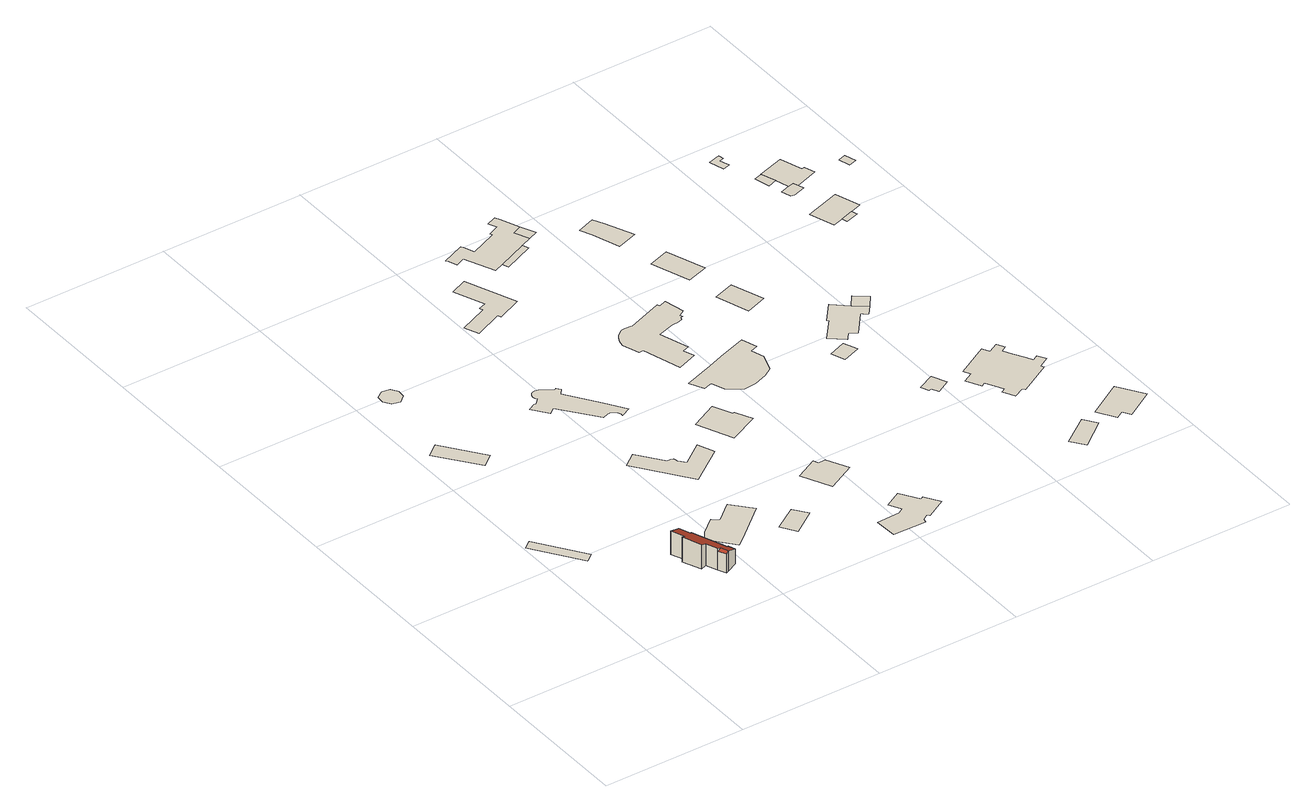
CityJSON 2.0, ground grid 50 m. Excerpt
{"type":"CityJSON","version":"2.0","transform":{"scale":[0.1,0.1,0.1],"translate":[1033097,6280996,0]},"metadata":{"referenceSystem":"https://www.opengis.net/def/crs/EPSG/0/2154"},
"CityObjects":{
"building1":{"type":"Building","attributes":{"altitude_sol":9.3,"altitude_sol_fixed":14.15,"code_commune_insee":"06004","code_departement_insee":"06","code_iris":"060040103","fictive_geom_cstr":false,"hauteur":5,"rf_force_lod11":false,"rf_h_ground":0.08,"rf_h_ground_":0.08,"rf_h_roof_50p":0,"rf_h_roof_70p":0,"rf_h_roof_max":0,"rf_h_roof_min":0,"rf_is_glass_roof_":false,"rf_nodata_frac_":1,"rf_nodata_r_":1.76,"rf_pc_select":"_HIGHEST_YET_INSUFFICIENT_COVERAGE","rf_pc_year":0,"rf_pt_density_":0,"rf_reconstruction_time":0,"rf_rmse_lod12":0,"rf_rmse_lod13":0,"rf_rmse_lod22":0,"rf_roof_n_planes":0,"rf_roof_type":"no points","rf_status":"reconstruction_succeeded","rf_volume_lod12":0,"rf_volume_lod13":0,"rf_volume_lod22":0,"s_geom_cstr":67},"geometry":[{"type":"MultiSurface","lod":"0","boundaries":[[[0,1,2,3]]]}]},
"building2":{"type":"Building","attributes":{"altitude_sol":14.3,"altitude_sol_fixed":18.24,"code_commune_insee":"06004","code_departement_insee":"06","code_iris":"060040103","fictive_geom_cstr":false,"hauteur":6.6,"rf_force_lod11":false,"rf_h_ground":15.66,"rf_h_ground_":15.66,"rf_h_roof_50p":22.45,"rf_h_roof_70p":22.63,"rf_h_roof_max":22.96,"rf_h_roof_min":21.12,"rf_is_glass_roof_":false,"rf_nodata_frac_":0.87,"rf_nodata_r_":3.38,"rf_pc_select":"_HIGHEST_YET_INSUFFICIENT_COVERAGE","rf_pc_year":2023,"rf_pt_density_":23.13,"rf_reconstruction_time":12,"rf_rmse_lod12":0.555,"rf_rmse_lod13":0.555,"rf_rmse_lod22":0.0783,"rf_roof_n_planes":2,"rf_roof_type":"slanted","rf_status":"reconstruction_succeeded","rf_volume_lod12":737.89,"rf_volume_lod13":737.89,"rf_volume_lod22":770.8,"s_geom_cstr":106},"children":["building2-1"]},
"building2-1":{"type":"BuildingPart","parents":["building2"],"geometry":[{"type":"Solid","lod":"2.2","boundaries":[[[[4,5,6,7,8,9,10,11,12,13,14,15,16,17]],[[18,11,10,19]],[[20,12,11,18]],[[21,13,12,20]],[[22,9,8,23]],[[24,5,4,25]],[[26,6,5,24]],[[27,17,16,28]],[[19,10,9,22,29]],[[29,22,30]],[[31,15,14,32]],[[28,16,15,31]],[[32,14,13,21]],[[33,7,6,26]],[[23,8,7,33]],[[25,4,17,27]],[[23,33,30,22]],[[25,27,28,31,32,21,20,18,19,29,30,33,26,24]]]],"semantics":{"surfaces":[{"type":"GroundSurface"},{"type":"WallSurface","on_footprint_edge":true},{"type":"WallSurface","on_footprint_edge":false},{"type":"RoofSurface","rf_azimuth":250.33,"rf_h_roof_50p":22.77,"rf_h_roof_70p":22.94,"rf_h_roof_max":23.05,"rf_h_roof_min":22.42,"rf_slope":23.62},{"type":"RoofSurface","rf_azimuth":70.75,"rf_h_roof_50p":22.87,"rf_h_roof_70p":23.4,"rf_h_roof_max":24.67,"rf_h_roof_min":21.16,"rf_slope":22.71}],"values":[[0,1,1,1,1,1,1,1,1,2,1,1,1,1,1,1,3,4]]}}]},
"building3":{"type":"Building","attributes":{"altitude_sol":7.6,"altitude_sol_fixed":11.74,"code_commune_insee":"06004","code_departement_insee":"06","code_iris":"060040103","fictive_geom_cstr":false,"hauteur":2.3,"rf_force_lod11":false,"rf_h_ground":0.08,"rf_h_ground_":0.08,"rf_h_roof_50p":0,"rf_h_roof_70p":0,"rf_h_roof_max":0,"rf_h_roof_min":0,"rf_is_glass_roof_":false,"rf_nodata_frac_":1,"rf_nodata_r_":2.79,"rf_pc_select":"_HIGHEST_YET_INSUFFICIENT_COVERAGE","rf_pc_year":0,"rf_pt_density_":0,"rf_reconstruction_time":0,"rf_rmse_lod12":0,"rf_rmse_lod13":0,"rf_rmse_lod22":0,"rf_roof_n_planes":0,"rf_roof_type":"no points","rf_status":"reconstruction_succeeded","rf_volume_lod12":0,"rf_volume_lod13":0,"rf_volume_lod22":0,"s_geom_cstr":94},"geometry":[{"type":"MultiSurface","lod":"0","boundaries":[[[34,35,36,37]]]}]},
"building4":{"type":"Building","attributes":{"altitude_sol":6.7,"altitude_sol_fixed":10.78,"code_commune_insee":"06004","code_departement_insee":"06","code_iris":"060040103","fictive_geom_cstr":false,"hauteur":3.1,"rf_force_lod11":false,"rf_h_ground":0.08,"rf_h_ground_":0.08,"rf_h_roof_50p":0,"rf_h_roof_70p":0,"rf_h_roof_max":0,"rf_h_roof_min":0,"rf_is_glass_roof_":false,"rf_nodata_frac_":1,"rf_nodata_r_":3.38,"rf_pc_select":"_HIGHEST_YET_INSUFFICIENT_COVERAGE","rf_pc_year":0,"rf_pt_density_":0,"rf_reconstruction_time":0,"rf_rmse_lod12":0,"rf_rmse_lod13":0,"rf_rmse_lod22":0,"rf_roof_n_planes":0,"rf_roof_type":"no points","rf_status":"reconstruction_succeeded","rf_volume_lod12":0,"rf_volume_lod13":0,"rf_volume_lod22":0,"s_geom_cstr":39},"geometry":[{"type":"MultiSurface","lod":"0","boundaries":[[[38,39,40,41,42,43,44,45]]]}]},
"building5":{"type":"Building","attributes":{"altitude_sol":16.8,"altitude_sol_fixed":17.49,"code_commune_insee":"06004","code_departement_insee":"06","code_iris":"060040103","fictive_geom_cstr":false,"hauteur":4.4,"rf_force_lod11":false,"rf_h_ground":0.08,"rf_h_ground_":0.08,"rf_h_roof_50p":0,"rf_h_roof_70p":0,"rf_h_roof_max":0,"rf_h_roof_min":0,"rf_is_glass_roof_":false,"rf_nodata_frac_":1,"rf_nodata_r_":5.84,"rf_pc_select":"_HIGHEST_YET_INSUFFICIENT_COVERAGE","rf_pc_year":0,"rf_pt_density_":0,"rf_reconstruction_time":0,"rf_rmse_lod12":0,"rf_rmse_lod13":0,"rf_rmse_lod22":0,"rf_roof_n_planes":0,"rf_roof_type":"no points","rf_status":"reconstruction_succeeded","rf_volume_lod12":0,"rf_volume_lod13":0,"rf_volume_lod22":0,"s_geom_cstr":197},"geometry":[{"type":"MultiSurface","lod":"0","boundaries":[[[46,47,48,49,50,51,52,53,54]]]}]},
"building6":{"type":"Building","attributes":{"altitude_sol":19,"altitude_sol_fixed":19.48,"code_commune_insee":"06004","code_departement_insee":"06","code_iris":"060040103","fictive_geom_cstr":false,"hauteur":5,"rf_force_lod11":false,"rf_h_ground":0.08,"rf_h_ground_":0.08,"rf_h_roof_50p":0,"rf_h_roof_70p":0,"rf_h_roof_max":0,"rf_h_roof_min":0,"rf_is_glass_roof_":false,"rf_nodata_frac_":1,"rf_nodata_r_":3,"rf_pc_select":"_HIGHEST_YET_INSUFFICIENT_COVERAGE","rf_pc_year":0,"rf_pt_density_":0,"rf_reconstruction_time":0,"rf_rmse_lod12":0,"rf_rmse_lod13":0,"rf_rmse_lod22":0,"rf_roof_n_planes":0,"rf_roof_type":"no points","rf_status":"reconstruction_succeeded","rf_volume_lod12":0,"rf_volume_lod13":0,"rf_volume_lod22":0,"s_geom_cstr":58},"geometry":[{"type":"MultiSurface","lod":"0","boundaries":[[[55,56,57,58]]]}]},
"building7":{"type":"Building","attributes":{"altitude_sol":13.1,"altitude_sol_fixed":16.05,"code_commune_insee":"06004","code_departement_insee":"06","code_iris":"060040103","fictive_geom_cstr":false,"hauteur":5.1,"rf_force_lod11":false,"rf_h_ground":0.08,"rf_h_ground_":0.08,"rf_h_roof_50p":0,"rf_h_roof_70p":0,"rf_h_roof_max":0,"rf_h_roof_min":0,"rf_is_glass_roof_":false,"rf_nodata_frac_":1,"rf_nodata_r_":3.93,"rf_pc_select":"_HIGHEST_YET_INSUFFICIENT_COVERAGE","rf_pc_year":0,"rf_pt_density_":0,"rf_reconstruction_time":0,"rf_rmse_lod12":0,"rf_rmse_lod13":0,"rf_rmse_lod22":0,"rf_roof_n_planes":0,"rf_roof_type":"no points","rf_status":"reconstruction_succeeded","rf_volume_lod12":0,"rf_volume_lod13":0,"rf_volume_lod22":0,"s_geom_cstr":201},"geometry":[{"type":"MultiSurface","lod":"0","boundaries":[[[59,60,61,62,63,64,65,66,67,68,69]]]}]},
"building8":{"type":"Building","attributes":{"altitude_sol":9.2,"altitude_sol_fixed":14.7,"code_commune_insee":"06004","code_departement_insee":"06","code_iris":"060040103","fictive_geom_cstr":false,"hauteur":5.7,"rf_force_lod11":false,"rf_h_ground":0.08,"rf_h_ground_":0.08,"rf_h_roof_50p":0,"rf_h_roof_70p":0,"rf_h_roof_max":0,"rf_h_roof_min":0,"rf_is_glass_roof_":false,"rf_nodata_frac_":1,"rf_nodata_r_":4.22,"rf_pc_select":"_HIGHEST_YET_INSUFFICIENT_COVERAGE","rf_pc_year":0,"rf_pt_density_":0,"rf_reconstruction_time":0,"rf_rmse_lod12":0,"rf_rmse_lod13":0,"rf_rmse_lod22":0,"rf_roof_n_planes":0,"rf_roof_type":"no points","rf_status":"reconstruction_succeeded","rf_volume_lod12":0,"rf_volume_lod13":0,"rf_volume_lod22":0,"s_geom_cstr":213},"geometry":[{"type":"MultiSurface","lod":"0","boundaries":[[[70,71,72,73,74,75,76,77,78,79,80,81,82,83,84,85,86,87,88,89,90,91,92,93,94,95,96,97,98,99,100,101]]]}]},
"building9":{"type":"Building","attributes":{"altitude_sol":23.9,"altitude_sol_fixed":22.27,"code_commune_insee":"06004","code_departement_insee":"06","code_iris":"060040103","fictive_geom_cstr":false,"hauteur":9,"rf_force_lod11":false,"rf_h_ground":29.09,"rf_h_ground_":29.09,"rf_h_roof_50p":0,"rf_h_roof_70p":0,"rf_h_roof_max":0,"rf_h_roof_min":0,"rf_is_glass_roof_":false,"rf_nodata_frac_":1,"rf_nodata_r_":4.62,"rf_pc_select":"_HIGHEST_YET_INSUFFICIENT_COVERAGE","rf_pc_year":0,"rf_pt_density_":0,"rf_reconstruction_time":0,"rf_rmse_lod12":0,"rf_rmse_lod13":0,"rf_rmse_lod22":0,"rf_roof_n_planes":0,"rf_roof_type":"no points","rf_status":"reconstruction_succeeded","rf_volume_lod12":0,"rf_volume_lod13":0,"rf_volume_lod22":0,"s_geom_cstr":202},"geometry":[{"type":"MultiSurface","lod":"0","boundaries":[[[102,103,104,105,106,107,108,109,110,111,112,113,114]]]}]},
"building10":{"type":"Building","attributes":{"altitude_sol":20.1,"altitude_sol_fixed":18.15,"code_commune_insee":"06004","code_departement_insee":"06","code_iris":"060040103","fictive_geom_cstr":false,"hauteur":6.8,"rf_force_lod11":false,"rf_h_ground":0.08,"rf_h_ground_":0.08,"rf_h_roof_50p":0,"rf_h_roof_70p":0,"rf_h_roof_max":0,"rf_h_roof_min":0,"rf_is_glass_roof_":false,"rf_nodata_frac_":1,"rf_nodata_r_":5.24,"rf_pc_select":"_HIGHEST_YET_INSUFFICIENT_COVERAGE","rf_pc_year":0,"rf_pt_density_":0,"rf_reconstruction_time":0,"rf_rmse_lod12":0,"rf_rmse_lod13":0,"rf_rmse_lod22":0,"rf_roof_n_planes":0,"rf_roof_type":"no points","rf_status":"reconstruction_succeeded","rf_volume_lod12":0,"rf_volume_lod13":0,"rf_volume_lod22":0,"s_geom_cstr":117},"geometry":[{"type":"MultiSurface","lod":"0","boundaries":[[[115,116,117,118,119,120]]]}]},
"building11":{"type":"Building","attributes":{"altitude_sol":14.5,"altitude_sol_fixed":16.72,"code_commune_insee":"06004","code_departement_insee":"06","code_iris":"060040103","fictive_geom_cstr":false,"hauteur":7.5,"rf_force_lod11":false,"rf_h_ground":0.08,"rf_h_ground_":0.08,"rf_h_roof_50p":0,"rf_h_roof_70p":0,"rf_h_roof_max":0,"rf_h_roof_min":0,"rf_is_glass_roof_":false,"rf_nodata_frac_":1,"rf_nodata_r_":5.4,"rf_pc_select":"_HIGHEST_YET_INSUFFICIENT_COVERAGE","rf_pc_year":0,"rf_pt_density_":0,"rf_reconstruction_time":0,"rf_rmse_lod12":0,"rf_rmse_lod13":0,"rf_rmse_lod22":0,"rf_roof_n_planes":0,"rf_roof_type":"no points","rf_status":"reconstruction_succeeded","rf_volume_lod12":0,"rf_volume_lod13":0,"rf_volume_lod22":0,"s_geom_cstr":149},"geometry":[{"type":"MultiSurface","lod":"0","boundaries":[[[121,122,123,124,125,126]]]}]},
"building12":{"type":"Building","attributes":{"altitude_sol":8.4,"altitude_sol_fixed":11.59,"code_commune_insee":"06004","code_departement_insee":"06","code_iris":"060040103","fictive_geom_cstr":false,"hauteur":3.8,"rf_force_lod11":false,"rf_h_ground":0.08,"rf_h_ground_":0.08,"rf_h_roof_50p":0,"rf_h_roof_70p":0,"rf_h_roof_max":0,"rf_h_roof_min":0,"rf_is_glass_roof_":false,"rf_nodata_frac_":1,"rf_nodata_r_":4.04,"rf_pc_select":"_HIGHEST_YET_INSUFFICIENT_COVERAGE","rf_pc_year":0,"rf_pt_density_":0,"rf_reconstruction_time":0,"rf_rmse_lod12":0,"rf_rmse_lod13":0,"rf_rmse_lod22":0,"rf_roof_n_planes":0,"rf_roof_type":"no points","rf_status":"reconstruction_succeeded","rf_volume_lod12":0,"rf_volume_lod13":0,"rf_volume_lod22":0,"s_geom_cstr":194},"geometry":[{"type":"MultiSurface","lod":"0","boundaries":[[[127,128,129,130,131,132,133,134,135,136]]]}]},
"building13":{"type":"Building","attributes":{"altitude_sol":13.4,"altitude_sol_fixed":16.86,"code_commune_insee":"06004","code_departement_insee":"06","code_iris":"060040103","fictive_geom_cstr":false,"hauteur":6.8,"rf_force_lod11":false,"rf_h_ground":0.08,"rf_h_ground_":0.08,"rf_h_roof_50p":0,"rf_h_roof_70p":0,"rf_h_roof_max":0,"rf_h_roof_min":0,"rf_is_glass_roof_":false,"rf_nodata_frac_":1,"rf_nodata_r_":8.15,"rf_pc_select":"_HIGHEST_YET_INSUFFICIENT_COVERAGE","rf_pc_year":0,"rf_pt_density_":0,"rf_reconstruction_time":0,"rf_rmse_lod12":0,"rf_rmse_lod13":0,"rf_rmse_lod22":0,"rf_roof_n_planes":0,"rf_roof_type":"no points","rf_status":"reconstruction_succeeded","rf_volume_lod12":0,"rf_volume_lod13":0,"rf_volume_lod22":0,"s_geom_cstr":323},"geometry":[{"type":"MultiSurface","lod":"0","boundaries":[[[137,138,139,140,141,142,143,144,145,146,147,148,149,150]]]}]},
"building14":{"type":"Building","attributes":{"altitude_sol":10.9,"altitude_sol_fixed":14.31,"code_commune_insee":"06004","code_departement_insee":"06","code_iris":"060040103","fictive_geom_cstr":false,"hauteur":5.4,"rf_force_lod11":false,"rf_h_ground":0.08,"rf_h_ground_":0.08,"rf_h_roof_50p":0,"rf_h_roof_70p":0,"rf_h_roof_max":0,"rf_h_roof_min":0,"rf_is_glass_roof_":false,"rf_nodata_frac_":1,"rf_nodata_r_":6.19,"rf_pc_select":"_HIGHEST_YET_INSUFFICIENT_COVERAGE","rf_pc_year":0,"rf_pt_density_":0,"rf_reconstruction_time":0,"rf_rmse_lod12":0,"rf_rmse_lod13":0,"rf_rmse_lod22":0,"rf_roof_n_planes":0,"rf_roof_type":"no points","rf_status":"reconstruction_succeeded","rf_volume_lod12":0,"rf_volume_lod13":0,"rf_volume_lod22":0,"s_geom_cstr":365},"geometry":[{"type":"MultiSurface","lod":"0","boundaries":[[[151,152,153,154,155,156,157,158,159,160,161,162,163,164,165,166,167,168,169,170,171,172,173,174,175,176,177,178,179]]]}]},
"building15":{"type":"Building","attributes":{"altitude_sol":8.5,"altitude_sol_fixed":10.66,"code_commune_insee":"06004","code_departement_insee":"06","code_iris":"060040103","fictive_geom_cstr":false,"hauteur":3.8,"rf_force_lod11":false,"rf_h_ground":0.08,"rf_h_ground_":0.08,"rf_h_roof_50p":0,"rf_h_roof_70p":0,"rf_h_roof_max":0,"rf_h_roof_min":0,"rf_is_glass_roof_":false,"rf_nodata_frac_":1,"rf_nodata_r_":5.24,"rf_pc_select":"_HIGHEST_YET_INSUFFICIENT_COVERAGE","rf_pc_year":0,"rf_pt_density_":0,"rf_reconstruction_time":0,"rf_rmse_lod12":0,"rf_rmse_lod13":0,"rf_rmse_lod22":0,"rf_roof_n_planes":0,"rf_roof_type":"no points","rf_status":"reconstruction_succeeded","rf_volume_lod12":0,"rf_volume_lod13":0,"rf_volume_lod22":0,"s_geom_cstr":271},"geometry":[{"type":"MultiSurface","lod":"0","boundaries":[[[180,181,182,183,184,185,186,187,188,189,190,191,192,193,194,195,196,197,198,199]]]}]},
"building16":{"type":"Building","attributes":{"altitude_sol":8.5,"altitude_sol_fixed":10.66,"code_commune_insee":"06004","code_departement_insee":"06","code_iris":"060040103","fictive_geom_cstr":false,"hauteur":3.6,"rf_force_lod11":false,"rf_h_ground":0.08,"rf_h_ground_":0.08,"rf_h_roof_50p":0,"rf_h_roof_70p":0,"rf_h_roof_max":0,"rf_h_roof_min":0,"rf_is_glass_roof_":false,"rf_nodata_frac_":1,"rf_nodata_r_":1.16,"rf_pc_select":"_HIGHEST_YET_INSUFFICIENT_COVERAGE","rf_pc_year":0,"rf_pt_density_":0,"rf_reconstruction_time":0,"rf_rmse_lod12":0,"rf_rmse_lod13":0,"rf_rmse_lod22":0,"rf_roof_n_planes":0,"rf_roof_type":"no points","rf_status":"reconstruction_succeeded","rf_volume_lod12":0,"rf_volume_lod13":0,"rf_volume_lod22":0,"s_geom_cstr":26},"geometry":[{"type":"MultiSurface","lod":"0","boundaries":[[[187,186,200,201]]]}]},
"building17":{"type":"Building","attributes":{"altitude_sol":8.5,"altitude_sol_fixed":11.29,"code_commune_insee":"06004","code_departement_insee":"06","code_iris":"060040103","fictive_geom_cstr":false,"hauteur":3.4,"rf_force_lod11":false,"rf_h_ground":0.08,"rf_h_ground_":0.08,"rf_h_roof_50p":0,"rf_h_roof_70p":0,"rf_h_roof_max":0,"rf_h_roof_min":0,"rf_is_glass_roof_":false,"rf_nodata_frac_":1,"rf_nodata_r_":1.85,"rf_pc_select":"_HIGHEST_YET_INSUFFICIENT_COVERAGE","rf_pc_year":0,"rf_pt_density_":0,"rf_reconstruction_time":0,"rf_rmse_lod12":0,"rf_rmse_lod13":0,"rf_rmse_lod22":0,"rf_roof_n_planes":0,"rf_roof_type":"no points","rf_status":"reconstruction_succeeded","rf_volume_lod12":0,"rf_volume_lod13":0,"rf_volume_lod22":0,"s_geom_cstr":18},"geometry":[{"type":"MultiSurface","lod":"0","boundaries":[[[188,202,190,189]]]}]},
"building18":{"type":"Building","attributes":{"altitude_sol":17.5,"altitude_sol_fixed":18.98,"code_commune_insee":"06004","code_departement_insee":"06","code_iris":"060040103","fictive_geom_cstr":false,"hauteur":5,"rf_force_lod11":false,"rf_h_ground":0.08,"rf_h_ground_":0.08,"rf_h_roof_50p":0,"rf_h_roof_70p":0,"rf_h_roof_max":0,"rf_h_roof_min":0,"rf_is_glass_roof_":false,"rf_nodata_frac_":1,"rf_nodata_r_":2.59,"rf_pc_select":"_HIGHEST_YET_INSUFFICIENT_COVERAGE","rf_pc_year":0,"rf_pt_density_":0,"rf_reconstruction_time":0,"rf_rmse_lod12":0,"rf_rmse_lod13":0,"rf_rmse_lod22":0,"rf_roof_n_planes":0,"rf_roof_type":"no points","rf_status":"reconstruction_succeeded","rf_volume_lod12":0,"rf_volume_lod13":0,"rf_volume_lod22":0,"s_geom_cstr":34},"geometry":[{"type":"MultiSurface","lod":"0","boundaries":[[[203,204,205,206,207]]]}]},
"building19":{"type":"Building","attributes":{"altitude_sol":12.4,"altitude_sol_fixed":15.27,"code_commune_insee":"06004","code_departement_insee":"06","code_iris":"060040103","fictive_geom_cstr":false,"hauteur":5.7,"rf_force_lod11":false,"rf_h_ground":0.08,"rf_h_ground_":0.08,"rf_h_roof_50p":0,"rf_h_roof_70p":0,"rf_h_roof_max":0,"rf_h_roof_min":0,"rf_is_glass_roof_":false,"rf_nodata_frac_":1,"rf_nodata_r_":3.88,"rf_pc_select":"_HIGHEST_YET_INSUFFICIENT_COVERAGE","rf_pc_year":0,"rf_pt_density_":0,"rf_reconstruction_time":0,"rf_rmse_lod12":0,"rf_rmse_lod13":0,"rf_rmse_lod22":0,"rf_roof_n_planes":0,"rf_roof_type":"no points","rf_status":"reconstruction_succeeded","rf_volume_lod12":0,"rf_volume_lod13":0,"rf_volume_lod22":0,"s_geom_cstr":93},"geometry":[{"type":"MultiSurface","lod":"0","boundaries":[[[208,209,210,211]]]}]},
"building20":{"type":"Building","attributes":{"altitude_sol":23,"altitude_sol_fixed":23.13,"code_commune_insee":"06004","code_departement_insee":"06","code_iris":"060040103","fictive_geom_cstr":false,"hauteur":5,"rf_force_lod11":false,"rf_h_ground":0.08,"rf_h_ground_":0.08,"rf_h_roof_50p":0,"rf_h_roof_70p":0,"rf_h_roof_max":0,"rf_h_roof_min":0,"rf_is_glass_roof_":false,"rf_nodata_frac_":1,"rf_nodata_r_":2.77,"rf_pc_select":"_HIGHEST_YET_INSUFFICIENT_COVERAGE","rf_pc_year":0,"rf_pt_density_":0,"rf_reconstruction_time":0,"rf_rmse_lod12":0,"rf_rmse_lod13":0,"rf_rmse_lod22":0,"rf_roof_n_planes":0,"rf_roof_type":"no points","rf_status":"reconstruction_succeeded","rf_volume_lod12":0,"rf_volume_lod13":0,"rf_volume_lod22":0,"s_geom_cstr":34},"geometry":[{"type":"MultiSurface","lod":"0","boundaries":[[[212,213,214,215,216,217]]]}]},
"building21":{"type":"Building","attributes":{"altitude_sol":10.6,"altitude_sol_fixed":15.27,"code_commune_insee":"06004","code_departement_insee":"06","code_iris":"060040103","fictive_geom_cstr":false,"hauteur":7.2,"rf_force_lod11":false,"rf_h_ground":0.08,"rf_h_ground_":0.08,"rf_h_roof_50p":0,"rf_h_roof_70p":0,"rf_h_roof_max":0,"rf_h_roof_min":0,"rf_is_glass_roof_":false,"rf_nodata_frac_":1,"rf_nodata_r_":3.9,"rf_pc_select":"_HIGHEST_YET_INSUFFICIENT_COVERAGE","rf_pc_year":0,"rf_pt_density_":0,"rf_reconstruction_time":0,"rf_rmse_lod12":0,"rf_rmse_lod13":0,"rf_rmse_lod22":0,"rf_roof_n_planes":0,"rf_roof_type":"no points","rf_status":"reconstruction_succeeded","rf_volume_lod12":0,"rf_volume_lod13":0,"rf_volume_lod22":0,"s_geom_cstr":110},"geometry":[{"type":"MultiSurface","lod":"0","boundaries":[[[218,219,220,221]]]}]},
"building22":{"type":"Building","attributes":{"altitude_sol":9.9,"altitude_sol_fixed":13.06,"code_commune_insee":"06004","code_departement_insee":"06","code_iris":"060040103","fictive_geom_cstr":false,"hauteur":7,"rf_force_lod11":false,"rf_h_ground":0.08,"rf_h_ground_":0.08,"rf_h_roof_50p":0,"rf_h_roof_70p":0,"rf_h_roof_max":0,"rf_h_roof_min":0,"rf_is_glass_roof_":false,"rf_nodata_frac_":1,"rf_nodata_r_":3.64,"rf_pc_select":"_HIGHEST_YET_INSUFFICIENT_COVERAGE","rf_pc_year":0,"rf_pt_density_":0,"rf_reconstruction_time":0,"rf_rmse_lod12":0,"rf_rmse_lod13":0,"rf_rmse_lod22":0,"rf_roof_n_planes":0,"rf_roof_type":"no points","rf_status":"reconstruction_succeeded","rf_volume_lod12":0,"rf_volume_lod13":0,"rf_volume_lod22":0,"s_geom_cstr":103},"geometry":[{"type":"MultiSurface","lod":"0","boundaries":[[[222,223,224,225,226,227]]]}]},
"building23":{"type":"Building","attributes":{"altitude_sol":30.5,"altitude_sol_fixed":28.79,"code_commune_insee":"06004","code_departement_insee":"06","code_iris":"060040103","fictive_geom_cstr":false,"hauteur":5.6,"rf_force_lod11":false,"rf_h_ground":0.08,"rf_h_ground_":0.08,"rf_h_roof_50p":0,"rf_h_roof_70p":0,"rf_h_roof_max":0,"rf_h_roof_min":0,"rf_is_glass_roof_":false,"rf_nodata_frac_":1,"rf_nodata_r_":2.85,"rf_pc_select":"_HIGHEST_YET_INSUFFICIENT_COVERAGE","rf_pc_year":0,"rf_pt_density_":0,"rf_reconstruction_time":0,"rf_rmse_lod12":0,"rf_rmse_lod13":0,"rf_rmse_lod22":0,"rf_roof_n_planes":0,"rf_roof_type":"no points","rf_status":"reconstruction_succeeded","rf_volume_lod12":0,"rf_volume_lod13":0,"rf_volume_lod22":0,"s_geom_cstr":67},"geometry":[{"type":"MultiSurface","lod":"0","boundaries":[[[228,229,230,231]]]}]},
"building24":{"type":"Building","attributes":{"altitude_sol":16.5,"altitude_sol_fixed":18.19,"code_commune_insee":"06004","code_departement_insee":"06","code_iris":"060040103","fictive_geom_cstr":false,"hauteur":3.7,"rf_force_lod11":false,"rf_h_ground":0.08,"rf_h_ground_":0.08,"rf_h_roof_50p":0,"rf_h_roof_70p":0,"rf_h_roof_max":0,"rf_h_roof_min":0,"rf_is_glass_roof_":false,"rf_nodata_frac_":1,"rf_nodata_r_":4.88,"rf_pc_select":"_HIGHEST_YET_INSUFFICIENT_COVERAGE","rf_pc_year":0,"rf_pt_density_":0,"rf_reconstruction_time":0,"rf_rmse_lod12":0,"rf_rmse_lod13":0,"rf_rmse_lod22":0,"rf_roof_n_planes":0,"rf_roof_type":"no points","rf_status":"reconstruction_succeeded","rf_volume_lod12":0,"rf_volume_lod13":0,"rf_volume_lod22":0,"s_geom_cstr":163},"geometry":[{"type":"MultiSurface","lod":"0","boundaries":[[[232,233,234,235,236,237,238,239,240,241,242,243,244,245]]]}]},
"building25":{"type":"Building","attributes":{"altitude_sol":24.1,"altitude_sol_fixed":25.86,"code_commune_insee":"06004","code_departement_insee":"06","code_iris":"060040103","fictive_geom_cstr":false,"hauteur":20.5,"rf_force_lod11":false,"rf_h_ground":0.08,"rf_h_ground_":0.08,"rf_h_roof_50p":0,"rf_h_roof_70p":0,"rf_h_roof_max":0,"rf_h_roof_min":0,"rf_is_glass_roof_":false,"rf_nodata_frac_":1,"rf_nodata_r_":8.6,"rf_pc_select":"_HIGHEST_YET_INSUFFICIENT_COVERAGE","rf_pc_year":0,"rf_pt_density_":0,"rf_reconstruction_time":0,"rf_rmse_lod12":0,"rf_rmse_lod13":0,"rf_rmse_lod22":0,"rf_roof_n_planes":0,"rf_roof_type":"no points","rf_status":"reconstruction_succeeded","rf_volume_lod12":0,"rf_volume_lod13":0,"rf_volume_lod22":0,"s_geom_cstr":373},"geometry":[{"type":"MultiSurface","lod":"0","boundaries":[[[246,247,248,249,250,251,252,253,254,255,256,257,258,259,260,261,262,263,264,265,266,267,268,269]]]}]},
"building26":{"type":"Building","attributes":{"altitude_sol":16.5,"altitude_sol_fixed":18.19,"code_commune_insee":"06004","code_departement_insee":"06","code_iris":"060040103","fictive_geom_cstr":false,"hauteur":0.9,"rf_force_lod11":false,"rf_h_ground":0.08,"rf_h_ground_":0.08,"rf_h_roof_50p":0,"rf_h_roof_70p":0,"rf_h_roof_max":0,"rf_h_roof_min":0,"rf_is_glass_roof_":false,"rf_nodata_frac_":1,"rf_nodata_r_":2.51,"rf_pc_select":"_HIGHEST_YET_INSUFFICIENT_COVERAGE","rf_pc_year":0,"rf_pt_density_":0,"rf_reconstruction_time":0,"rf_rmse_lod12":0,"rf_rmse_lod13":0,"rf_rmse_lod22":0,"rf_roof_n_planes":0,"rf_roof_type":"no points","rf_status":"reconstruction_succeeded","rf_volume_lod12":0,"rf_volume_lod13":0,"rf_volume_lod22":0,"s_geom_cstr":28},"geometry":[{"type":"MultiSurface","lod":"0","boundaries":[[[232,270,271,272,233]]]}]},
"building27":{"type":"Building","attributes":{"altitude_sol":29.7,"altitude_sol_fixed":28.79,"code_commune_insee":"06004","code_departement_insee":"06","code_iris":"060040103","fictive_geom_cstr":false,"hauteur":7,"rf_force_lod11":false,"rf_h_ground":0.08,"rf_h_ground_":0.08,"rf_h_roof_50p":0,"rf_h_roof_70p":0,"rf_h_roof_max":0,"rf_h_roof_min":0,"rf_is_glass_roof_":false,"rf_nodata_frac_":1,"rf_nodata_r_":5.26,"rf_pc_select":"_HIGHEST_YET_INSUFFICIENT_COVERAGE","rf_pc_year":0,"rf_pt_density_":0,"rf_reconstruction_time":0,"rf_rmse_lod12":0,"rf_rmse_lod13":0,"rf_rmse_lod22":0,"rf_roof_n_planes":0,"rf_roof_type":"no points","rf_status":"reconstruction_succeeded","rf_volume_lod12":0,"rf_volume_lod13":0,"rf_volume_lod22":0,"s_geom_cstr":142},"geometry":[{"type":"MultiSurface","lod":"0","boundaries":[[[273,274,275,276,277,278]]]}]},
"building28":{"type":"Building","attributes":{"altitude_sol":10.9,"altitude_sol_fixed":12.97,"code_commune_insee":"06004","code_departement_insee":"06","code_iris":"060040103","fictive_geom_cstr":false,"hauteur":3,"rf_force_lod11":false,"rf_h_ground":0.08,"rf_h_ground_":0.08,"rf_h_roof_50p":0,"rf_h_roof_70p":0,"rf_h_roof_max":0,"rf_h_roof_min":0,"rf_is_glass_roof_":false,"rf_nodata_frac_":1,"rf_nodata_r_":1.33,"rf_pc_select":"_HIGHEST_YET_INSUFFICIENT_COVERAGE","rf_pc_year":0,"rf_pt_density_":0,"rf_reconstruction_time":0,"rf_rmse_lod12":0,"rf_rmse_lod13":0,"rf_rmse_lod22":0,"rf_roof_n_planes":0,"rf_roof_type":"no points","rf_status":"reconstruction_succeeded","rf_volume_lod12":0,"rf_volume_lod13":0,"rf_volume_lod22":0,"s_geom_cstr":16},"geometry":[{"type":"MultiSurface","lod":"0","boundaries":[[[279,280,281,282,283,284]]]}]},
"building29":{"type":"Building","attributes":{"altitude_sol":12.6,"altitude_sol_fixed":14.18,"code_commune_insee":"06004","code_departement_insee":"06","code_iris":"060040103","fictive_geom_cstr":false,"hauteur":3.8,"rf_force_lod11":false,"rf_h_ground":0.08,"rf_h_ground_":0.08,"rf_h_roof_50p":0,"rf_h_roof_70p":0,"rf_h_roof_max":0,"rf_h_roof_min":0,"rf_is_glass_roof_":false,"rf_nodata_frac_":1,"rf_nodata_r_":1.64,"rf_pc_select":"_HIGHEST_YET_INSUFFICIENT_COVERAGE","rf_pc_year":0,"rf_pt_density_":0,"rf_reconstruction_time":0,"rf_rmse_lod12":0,"rf_rmse_lod13":0,"rf_rmse_lod22":0,"rf_roof_n_planes":0,"rf_roof_type":"no points","rf_status":"reconstruction_succeeded","rf_volume_lod12":0,"rf_volume_lod13":0,"rf_volume_lod22":0,"s_geom_cstr":17},"geometry":[{"type":"MultiSurface","lod":"0","boundaries":[[[285,286,287,288]]]}]},
"building30":{"type":"Building","attributes":{"altitude_sol":14.6,"altitude_sol_fixed":16.5,"code_commune_insee":"06004","code_departement_insee":"06","code_iris":"060040103","fictive_geom_cstr":false,"hauteur":3,"rf_force_lod11":false,"rf_h_ground":0.08,"rf_h_ground_":0.08,"rf_h_roof_50p":0,"rf_h_roof_70p":0,"rf_h_roof_max":0,"rf_h_roof_min":0,"rf_is_glass_roof_":false,"rf_nodata_frac_":1,"rf_nodata_r_":1.09,"rf_pc_select":"_HIGHEST_YET_INSUFFICIENT_COVERAGE","rf_pc_year":0,"rf_pt_density_":0,"rf_reconstruction_time":0,"rf_rmse_lod12":0,"rf_rmse_lod13":0,"rf_rmse_lod22":0,"rf_roof_n_planes":0,"rf_roof_type":"no points","rf_status":"reconstruction_succeeded","rf_volume_lod12":0,"rf_volume_lod13":0,"rf_volume_lod22":0,"s_geom_cstr":10},"geometry":[{"type":"MultiSurface","lod":"0","boundaries":[[[289,290,291,292,293]]]}]},
"building31":{"type":"Building","attributes":{"altitude_sol":14.1,"altitude_sol_fixed":16.5,"code_commune_insee":"06004","code_departement_insee":"06","code_iris":"060040103","fictive_geom_cstr":false,"hauteur":4,"rf_force_lod11":false,"rf_h_ground":0.08,"rf_h_ground_":0.08,"rf_h_roof_50p":0,"rf_h_roof_70p":0,"rf_h_roof_max":0,"rf_h_roof_min":0,"rf_is_glass_roof_":false,"rf_nodata_frac_":1,"rf_nodata_r_":4.61,"rf_pc_select":"_HIGHEST_YET_INSUFFICIENT_COVERAGE","rf_pc_year":0,"rf_pt_density_":0,"rf_reconstruction_time":0,"rf_rmse_lod12":0,"rf_rmse_lod13":0,"rf_rmse_lod22":0,"rf_roof_n_planes":0,"rf_roof_type":"no points","rf_status":"reconstruction_succeeded","rf_volume_lod12":0,"rf_volume_lod13":0,"rf_volume_lod22":0,"s_geom_cstr":117},"geometry":[{"type":"MultiSurface","lod":"0","boundaries":[[[294,295,289,293,296,297]]]}]},
"building32":{"type":"Building","attributes":{"altitude_sol":12.6,"altitude_sol_fixed":14.18,"code_commune_insee":"06004","code_departement_insee":"06","code_iris":"060040103","fictive_geom_cstr":false,"hauteur":4.1,"rf_force_lod11":false,"rf_h_ground":0.08,"rf_h_ground_":0.08,"rf_h_roof_50p":0,"rf_h_roof_70p":0,"rf_h_roof_max":0,"rf_h_roof_min":0,"rf_is_glass_roof_":false,"rf_nodata_frac_":1,"rf_nodata_r_":2.08,"rf_pc_select":"_HIGHEST_YET_INSUFFICIENT_COVERAGE","rf_pc_year":0,"rf_pt_density_":0,"rf_reconstruction_time":0,"rf_rmse_lod12":0,"rf_rmse_lod13":0,"rf_rmse_lod22":0,"rf_roof_n_planes":0,"rf_roof_type":"no points","rf_status":"reconstruction_succeeded","rf_volume_lod12":0,"rf_volume_lod13":0,"rf_volume_lod22":0,"s_geom_cstr":23},"geometry":[{"type":"MultiSurface","lod":"0","boundaries":[[[298,299,300,301,302,303,304]]]}]},
"building33":{"type":"Building","attributes":{"altitude_sol":12.6,"altitude_sol_fixed":14.18,"code_commune_insee":"06004","code_departement_insee":"06","code_iris":"060040103","fictive_geom_cstr":false,"hauteur":4.4,"rf_force_lod11":false,"rf_h_ground":0.08,"rf_h_ground_":0.08,"rf_h_roof_50p":0,"rf_h_roof_70p":0,"rf_h_roof_max":0,"rf_h_roof_min":0,"rf_is_glass_roof_":false,"rf_nodata_frac_":1,"rf_nodata_r_":4.77,"rf_pc_select":"_HIGHEST_YET_INSUFFICIENT_COVERAGE","rf_pc_year":0,"rf_pt_density_":0,"rf_reconstruction_time":0,"rf_rmse_lod12":0,"rf_rmse_lod13":0,"rf_rmse_lod22":0,"rf_roof_n_planes":0,"rf_roof_type":"no points","rf_status":"reconstruction_succeeded","rf_volume_lod12":0,"rf_volume_lod13":0,"rf_volume_lod22":0,"s_geom_cstr":117},"geometry":[{"type":"MultiSurface","lod":"0","boundaries":[[[286,285,300,299,298,305,306,307,308,309]]]}]},
"building34":{"type":"Building","attributes":{"altitude_sol":12.7,"altitude_sol_fixed":15.62,"code_commune_insee":"06004","code_departement_insee":"06","code_iris":"060040103","fictive_geom_cstr":false,"hauteur":3,"rf_force_lod11":false,"rf_h_ground":0.08,"rf_h_ground_":0.08,"rf_h_roof_50p":0,"rf_h_roof_70p":0,"rf_h_roof_max":0,"rf_h_roof_min":0,"rf_is_glass_roof_":false,"rf_nodata_frac_":1,"rf_nodata_r_":1.41,"rf_pc_select":"_HIGHEST_YET_INSUFFICIENT_COVERAGE","rf_pc_year":0,"rf_pt_density_":0,"rf_reconstruction_time":0,"rf_rmse_lod12":0,"rf_rmse_lod13":0,"rf_rmse_lod22":0,"rf_roof_n_planes":0,"rf_roof_type":"no points","rf_status":"reconstruction_succeeded","rf_volume_lod12":0,"rf_volume_lod13":0,"rf_volume_lod22":0,"s_geom_cstr":11},"geometry":[{"type":"MultiSurface","lod":"0","boundaries":[[[310,311,312,313]]]}]}
},
"vertices":[
[36,655,0],[8,634,0],[122,474,0],[149,494,0],
[331,49,156],[336,51,156],[347,28,156],[310,11,156],[300,7,156],[287,35,156],[270,73,156],[250,65,156],[224,130,156],[237,135,156],[217,180,156],[261,199,156],[277,162,156],[282,164,156],[250,65,245],[270,73,236],[224,130,247],[237,135,241],[287,35,224],[300,7,225],[336,51,213],[331,49,216],[347,28,212],[282,164,219],[277,162,221],[287,35,235],[300,37,229],[261,199,223],[217,180,243],[310,11,229],
[48,1188,0],[154,1050,0],[195,1082,0],[93,1222,0],
[146,1531,0],[118,1536,0],[94,1519,0],[92,1492,0],[107,1467,0],[135,1462,0],[158,1481,0],[162,1509,0],
[628,469,0],[565,416,0],[544,435,0],[491,391,0],[477,371,0],[485,342,0],[539,280,0],[565,300,0],[687,403,0],
[804,291,0],[770,339,0],[689,285,0],[723,235,0],
[635,737,0],[635,744,0],[632,751,0],[624,755,0],[611,754,0],[546,841,0],[498,806,0],[632,624,0],[755,712,0],[731,769,0],[655,715,0],
[468,1155,0],[488,1171,0],[585,1046,0],[604,1053,0],[610,1054,0],[616,1054,0],[622,1052,0],[627,1049,0],[631,1046,0],[634,1041,0],[636,1036,0],[637,1031,0],[636,1021,0],[670,1039,0],[625,1108,0],[549,1218,0],[564,1237,0],[554,1251,0],[548,1245,0],[512,1269,0],[507,1273,0],[495,1276,0],[489,1275,0],[479,1270,0],[475,1265,0],[471,1257,0],[471,1252,0],[473,1243,0],[477,1237,0],[460,1219,0],[454,1221,0],[428,1207,0],
[942,135,0],[946,58,0],[1061,55,0],[1064,69,0],[1085,82,0],[1091,74,0],[1161,113,0],[1128,165,0],[1118,159,0],[1077,223,0],[1019,190,0],[1042,148,0],[1023,137,0],
[940,364,0],[1038,414,0],[999,488,0],[974,486,0],[966,503,0],[890,465,0],
[947,785,0],[918,843,0],[913,840,0],[882,905,0],[787,858,0],[843,736,0],
[715,1680,0],[645,1855,0],[589,1831,0],[630,1725,0],[604,1715,0],[609,1704,0],[509,1662,0],[529,1612,0],[627,1656,0],[632,1644,0],
[1051,1098,0],[997,1079,0],[893,1043,0],[917,994,0],[947,1004,0],[964,958,0],[1012,923,0],[1055,927,0],[1102,943,0],[1133,963,0],[1155,1026,0],[1140,1070,0],[1168,1081,0],[1150,1132,0],
[975,1189,0],[999,1195,0],[966,1298,0],[1025,1315,0],[1032,1316,0],[1046,1317,0],[1064,1323,0],[1068,1332,0],[1076,1334,0],[1072,1343,0],[1093,1354,0],[1077,1425,0],[1051,1416,0],[1048,1425,0],[923,1379,0],[919,1381,0],[900,1383,0],[888,1380,0],[880,1376,0],[868,1367,0],[862,1363,0],[858,1357,0],[850,1342,0],[846,1332,0],[844,1316,0],[862,1257,0],[879,1260,0],[919,1125,0],[988,1149,0],
[662,1974,0],[664,1970,0],[668,1961,0],[678,1937,0],[710,1951,0],[754,1847,0],[789,1861,0],[894,1906,0],[932,1922,0],[910,1974,0],[943,1989,0],[915,2054,0],[908,2069,0],[875,2055,0],[887,2027,0],[850,2011,0],[853,2002,0],[759,1962,0],[743,1999,0],[740,2007,0],
[798,1840,0],[903,1885,0],
[966,1937,0],
[1345,872,0],[1407,896,0],[1402,907,0],[1388,944,0],[1326,920,0],
[1214,1356,0],[1254,1243,0],[1327,1269,0],[1287,1382,0],
[1458,598,0],[1467,602,0],[1479,577,0],[1527,603,0],[1504,654,0],[1446,625,0],
[1154,1607,0],[1200,1473,0],[1274,1498,0],[1227,1632,0],
[1200,1758,0],[1158,1858,0],[1141,1893,0],[1078,1870,0],[1097,1829,0],[1128,1734,0],
[1745,216,0],[1648,144,0],[1683,98,0],[1776,172,0],
[1561,1053,0],[1518,1088,0],[1467,1131,0],[1415,1068,0],[1421,1064,0],[1362,993,0],[1410,953,0],[1417,962,0],[1432,979,0],[1454,961,0],[1514,1035,0],[1521,1036,0],[1524,1033,0],[1536,1023,0],
[1574,577,0],[1600,526,0],[1614,535,0],[1622,520,0],[1639,489,0],[1647,476,0],[1632,466,0],[1652,426,0],[1690,446,0],[1696,437,0],[1809,499,0],[1803,510,0],[1839,530,0],[1822,558,0],[1803,547,0],[1791,570,0],[1769,609,0],[1754,639,0],[1772,650,0],[1758,677,0],[1723,657,0],[1709,683,0],[1597,620,0],[1609,596,0],
[1591,1093,0],[1582,1100,0],[1549,1128,0],
[1799,222,0],[1838,161,0],[1864,178,0],[1882,150,0],[1980,210,0],[1922,298,0],
[1636,1887,0],[1626,1920,0],[1641,1924,0],[1637,1942,0],[1596,1930,0],[1612,1880,0],
[1704,1741,0],[1687,1792,0],[1658,1783,0],[1672,1731,0],
[1752,1466,0],[1757,1447,0],[1804,1461,0],[1801,1471,0],[1798,1482,0],
[1687,1542,0],[1716,1455,0],[1837,1495,0],[1808,1581,0],
[1744,1683,0],[1738,1700,0],[1719,1695,0],[1685,1684,0],[1695,1652,0],[1708,1648,0],[1751,1662,0],
[1825,1710,0],[1813,1748,0],[1803,1744,0],[1778,1822,0],[1686,1793,0],
[1931,1679,0],[1958,1687,0],[1946,1727,0],[1920,1718,0]
]}
